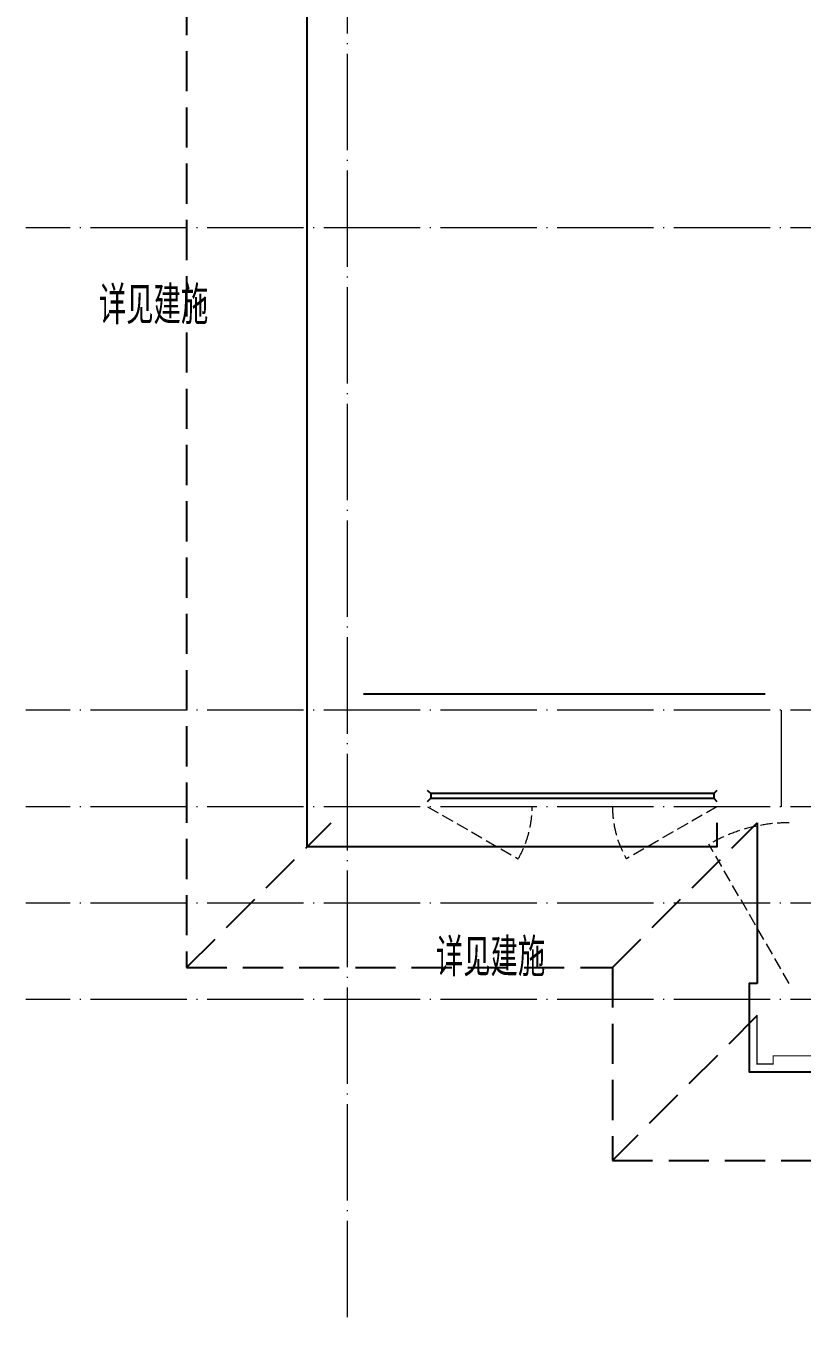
# Model space of a CAD drawing. Extents: x -518115 to 389031, y -209821 to 1628073.
# Drawn here: x 11317 to 16147, y 670657 to 678714 of the extents above; entities that cross this region are included whole.
import ezdxf

# ---------------------------------------------------------------- set-up
doc = ezdxf.new("R2010")
doc.units = 0
doc.header["$LTSCALE"] = 1000
doc.header["$MEASUREMENT"] = 0
doc.linetypes.add('DASH', pattern=[0.35, 0.25, -0.1])
doc.linetypes.add('DOTE', pattern=[2.42, 2, -0.2, 0.02, -0.2])
for name, color, linetype in [('3-栏杆1', 135, 'Continuous'), ('3.5方案汇报，与郭总、侯月琴确定户型_t8$0$2020.03.04 -1安徽标准化洋房户型(UA）_t8_t8$0$看线', 154, 'Continuous'), ('PUB_TEXT', 4, 'Continuous'), ('卫生间', 6, 'Continuous'), ('看线', 251, 'Continuous')]:
    doc.layers.add(name, color=color, linetype=linetype)
doc.layers.add('DOTE', color=19, linetype='DOTE', lineweight=9)
doc.layers.add('WINDOW', color=144, linetype='Continuous', lineweight=15)
doc.styles.add('_TCH_AXIS', font='COMPLEX', dxfattribs={"bigfont": 'GBCBIG'})

# ---------------------------------------------------------------- blocks, each defined once
blk = doc.blocks.new('HFHFTHFD')
at = {"layer": 'DOTE', "linetype": 'DOTE', "ltscale": 0.3}
for p, q in [((420616.6, 612948.8), (420616.6, 593448.8)), ((472616.6, 600248.8), (418616.6, 600248.8)), ((472616.6, 597248.8), (418616.6, 597248.8)), ((423316.6, 597248.8), (423316.6, 596648.8)), ((472616.6, 596648.8), (418616.6, 596648.8)), ((472616.6, 596048.8), (418616.6, 596048.8)), ((472616.6, 595448.8), (418616.6, 595448.8))]:
    blk.add_line(p, q, dxfattribs=at)
blk = doc.blocks.new('A$C148B7D8E')
at = {"layer": '卫生间', "color": 159, "linetype": 'DASH', "true_color": 0x22346e}
for p, q in [((-900, -900), (0, 0)), ((1750, -900), (2650, 0)), ((2650, -1200), (1750, -2100))]:
    blk.add_line(p, q, dxfattribs=at)
blk.add_lwpolyline([(9400.3, 15400), (7700, 15400), (7700, 10800), (7300, 10800), (7300, 10000), (900, 10000), (900, 9000), (-900, 9000), (-900, -900), (1750, -900), (1750, -2100), (23450, -2100), (23450, -900), (25100, -900)], dxfattribs=at)

msp = doc.modelspace()

# ---------------------------------------------------------------- linework, layer by layer
at = {"color": 30, "const_width": 8}
msp.add_lwpolyline([(15866.6, 672557.2), (15866.6, 672257.2), (15966.6, 672257.2), (15966.6, 672307.2), (17016.6, 672307.2), (17016.6, 672557.2)], dxfattribs=at)
at = {"layer": '3-栏杆1', "color": 5}
for p, q in [((13836.8, 673939.4), (13816.6, 673957.2)), ((13816.6, 673957.2), (13836.8, 673939.4)), ((15596.3, 673939.4), (15616.6, 673957.2)), ((15616.6, 673957.2), (15596.3, 673939.4)), ((13816.6, 673890.3), (13836.8, 673910.1)), ((15596.3, 673939.3), (13836.8, 673939.4)), ((13836.8, 673939.4), (13836.8, 673910.1)), ((13836.8, 673910.1), (15596.3, 673910)), ((15596.3, 673939.4), (15596.3, 673910.1)), ((15596.3, 673910.1), (15616.6, 673890.3)), ((15616.6, 673890.3), (15596.3, 673910.1))]:
    msp.add_line(p, q, dxfattribs=at)
at = {"layer": '3.5方案汇报，与郭总、侯月琴确定户型_t8$0$2020.03.04 -1安徽标准化洋房户型(UA）_t8_t8$0$看线', "ltscale": 10}
msp.add_line((15916.6, 674557.2), (13416.6, 674557.2), dxfattribs=at)
at = {"layer": 'WINDOW', "color": 250, "linetype": 'DASH', "ltscale": 0.3}
for points in [[(13816.6, 673857.2), (14379.7, 673532.5, 0.131485), (14466.6, 673857.2)], [(15616.6, 673857.2), (15053.4, 673532.5, -0.131485), (14966.6, 673857.2)], [(16066.6, 672757.2), (15566.6, 673623.2, -0.131652), (16066.6, 673757.2)]]:
    msp.add_lwpolyline(points, format="xyb", dxfattribs=at)
at = {"layer": '看线', "color": 201}
for points in [[(15616.6, 673757.2), (15616.6, 673607.2), (13066.6, 673607.2), (13066.6, 682007.2), (14716.7, 682007.2), (14716.7, 681857.2)], [(15866.6, 672757.2), (15816.6, 672757.2), (15816.6, 672207.2), (17066.6, 672207.2), (17066.6, 672407.2)]]:
    msp.add_lwpolyline(points, dxfattribs=at)
at = {"layer": '看线', "color": 202, "ltscale": 0.5}
msp.add_lwpolyline([(15866.6, 673757.2), (15866.6, 672757.2)], dxfattribs=at)

# ---------------------------------------------------------------- block references
for name, p in [('HFHFTHFD', (-407300, 77208.4)), ('A$C148B7D8E', (13216.6, 673757.2))]:
    msp.add_blockref(name, p)

# ---------------------------------------------------------------- texts
at = {"layer": 'PUB_TEXT', "style": '_TCH_AXIS'}
for p in [(11770.8, 676858.2), (13867.6, 672801.9)]:
    msp.add_text('详见建施', height=236.31, dxfattribs=at).set_placement(p)

doc.saveas('drawing.dxf')
